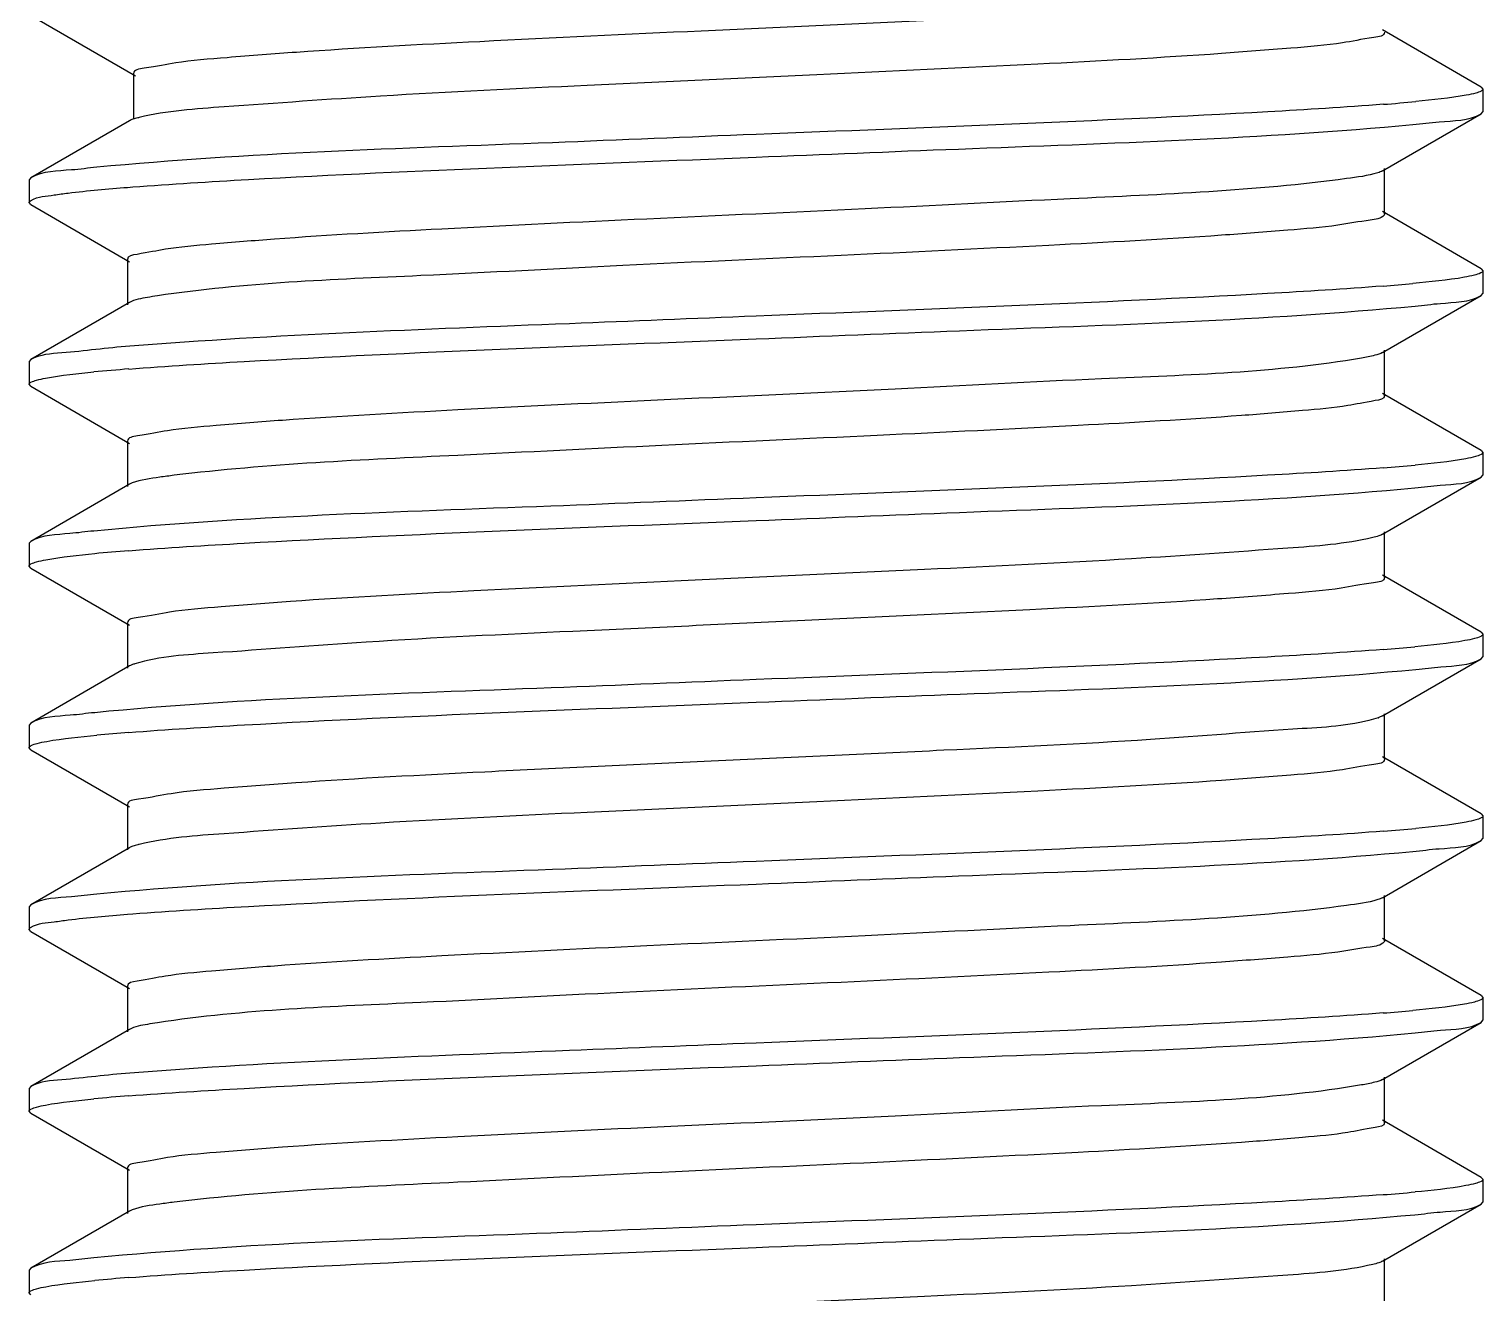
# Model space of a CAD drawing. Extents: x -1396510 to 1250330, y -1892470 to 1623980.
# Drawn here: x -1171017.1 to -1170940.9, y -61008.2 to -60942 of the extents above; entities that cross this region are included whole.
import ezdxf

# ---------------------------------------------------------------- set-up
doc = ezdxf.new("R2010")
doc.units = 0
doc.header["$LTSCALE"] = 1000
doc.header["$MEASUREMENT"] = 0

msp = doc.modelspace()

# ---------------------------------------------------------------- linework, layer by layer
at = {"linetype": 'Continuous'}
for p, q in [((-1171016.659, -60941.473), (-1171011.492, -60944.465)), ((-1170941.001, -60945.045), (-1170946.167, -60942.054)), ((-1171011.596, -60944.344), (-1171011.596, -60946.724)), ((-1170941.001, -60945.045), (-1170940.911, -60945.149)), ((-1170940.911, -60945.149), (-1170940.911, -60946.339)), ((-1170946.167, -60949.435), (-1170941.001, -60946.443)), ((-1170941.001, -60946.443), (-1170940.911, -60946.34)), ((-1171011.81, -60946.814), (-1171016.976, -60949.805)), ((-1170946.063, -60951.694), (-1170946.063, -60949.314)), ((-1171016.976, -60949.805), (-1171017.066, -60949.909)), ((-1171017.066, -60949.909), (-1171017.066, -60951.099)), ((-1171011.908, -60950.301), (-1171011.639, -60950.28)), ((-1171016.976, -60951.203), (-1171017.066, -60951.099)), ((-1171016.976, -60951.203), (-1171011.81, -60954.194)), ((-1170941.001, -60954.564), (-1170946.167, -60951.573)), ((-1171011.914, -60954.074), (-1171011.914, -60956.454)), ((-1170941.001, -60954.564), (-1170940.911, -60954.669)), ((-1170940.911, -60954.669), (-1170940.911, -60955.859)), ((-1171011.81, -60956.333), (-1171016.976, -60959.324)), ((-1170946.167, -60958.954), (-1170941.001, -60955.963)), ((-1170941.001, -60955.963), (-1170940.911, -60955.858)), ((-1171016.976, -60959.324), (-1171017.066, -60959.428)), ((-1171017.066, -60959.428), (-1171017.066, -60960.618)), ((-1170946.063, -60961.213), (-1170946.063, -60958.833)), ((-1171016.976, -60960.723), (-1171017.066, -60960.618)), ((-1171016.976, -60960.723), (-1171011.81, -60963.714)), ((-1170941.001, -60964.084), (-1170946.167, -60961.093)), ((-1171011.914, -60963.593), (-1171011.914, -60965.973)), ((-1170941.001, -60964.084), (-1170940.911, -60964.188)), ((-1170940.911, -60964.188), (-1170940.911, -60965.378)), ((-1170946.167, -60968.473), (-1170941.001, -60965.482)), ((-1170941.001, -60965.482), (-1170940.911, -60965.379)), ((-1171011.81, -60965.853), (-1171016.976, -60968.844)), ((-1171011.665, -60965.787), (-1171011.81, -60965.853)), ((-1170946.063, -60970.733), (-1170946.063, -60968.353)), ((-1171016.976, -60968.844), (-1171017.066, -60968.948)), ((-1171017.066, -60968.948), (-1171017.066, -60970.138)), ((-1171016.976, -60970.242), (-1171017.066, -60970.138)), ((-1171016.976, -60970.242), (-1171011.81, -60973.233)), ((-1170941.001, -60973.603), (-1170946.167, -60970.612)), ((-1171011.914, -60973.113), (-1171011.914, -60975.493)), ((-1170941.001, -60973.603), (-1170940.911, -60973.708)), ((-1170940.911, -60973.708), (-1170940.911, -60974.898)), ((-1171011.81, -60975.372), (-1171016.976, -60978.363)), ((-1170946.167, -60977.993), (-1170941.001, -60975.002)), ((-1170941.001, -60975.002), (-1170940.911, -60974.897)), ((-1171016.976, -60978.363), (-1171017.066, -60978.467)), ((-1171017.066, -60978.467), (-1171017.066, -60979.657)), ((-1170946.167, -60977.993), (-1170946.356, -60978.075)), ((-1170946.063, -60980.252), (-1170946.063, -60977.872)), ((-1171016.976, -60979.762), (-1171017.066, -60979.657)), ((-1171016.976, -60979.762), (-1171011.81, -60982.753)), ((-1170941.001, -60983.123), (-1170946.167, -60980.132)), ((-1171011.914, -60982.632), (-1171011.914, -60985.012)), ((-1170941.001, -60983.123), (-1170940.911, -60983.226)), ((-1170940.911, -60983.227), (-1170940.911, -60984.417)), ((-1170946.167, -60987.512), (-1170941.001, -60984.521)), ((-1170941.001, -60984.521), (-1170940.911, -60984.417)), ((-1171011.81, -60984.891), (-1171016.976, -60987.883)), ((-1170946.063, -60989.772), (-1170946.063, -60987.392)), ((-1171016.976, -60987.883), (-1171017.066, -60987.987)), ((-1171017.066, -60987.987), (-1171017.066, -60989.177)), ((-1171011.908, -60988.379), (-1171011.639, -60988.358)), ((-1171016.976, -60989.281), (-1171017.066, -60989.177)), ((-1171016.976, -60989.281), (-1171011.81, -60992.272)), ((-1170941.001, -60992.642), (-1170946.167, -60989.651)), ((-1171011.914, -60992.152), (-1171011.914, -60994.531)), ((-1170941.001, -60992.642), (-1170940.911, -60992.747)), ((-1170940.911, -60992.747), (-1170940.911, -60993.936)), ((-1171011.81, -60994.411), (-1171016.976, -60997.402)), ((-1170946.167, -60997.032), (-1170941.001, -60994.041)), ((-1170941.001, -60994.041), (-1170940.911, -60993.936)), ((-1171016.976, -60997.402), (-1171017.066, -60997.506)), ((-1171017.066, -60997.506), (-1171017.066, -60998.696)), ((-1170946.063, -60999.291), (-1170946.063, -60996.911)), ((-1171016.976, -60998.8), (-1171017.066, -60998.696)), ((-1171016.976, -60998.8), (-1171011.81, -61001.792)), ((-1170941.001, -61002.162), (-1170946.167, -60999.171)), ((-1171011.914, -61001.671), (-1171011.914, -61004.051)), ((-1170941.001, -61002.162), (-1170940.911, -61002.265)), ((-1170940.911, -61002.266), (-1170940.911, -61003.456)), ((-1170946.167, -61006.551), (-1170941.001, -61003.56)), ((-1170941.001, -61003.56), (-1170940.911, -61003.457)), ((-1171011.81, -61003.93), (-1171016.976, -61006.921)), ((-1171011.665, -61003.865), (-1171011.81, -61003.93)), ((-1170946.063, -61008.811), (-1170946.063, -61006.431)), ((-1171016.976, -61006.921), (-1171017.066, -61007.026)), ((-1171017.066, -61007.026), (-1171017.066, -61008.216)), ((-1171016.976, -61008.32), (-1171017.066, -61008.216))]:
    msp.add_line(p, q, dxfattribs=at)
for centre, radius, start, end in [((-1170954.423, -60839.479), 106.795, 274.45625, 275.37587), ((-1171010.109, -60951.613), 5.112, 103.46037, 104.33038), ((-1170954.74, -60845.219), 110.588, 274.45932, 275.27313), ((-1171003.75, -61063.944), 104.443, 94.4466, 95.44876), ((-1170954.522, -60857.333), 107.984, 274.45712, 275.34294), ((-1171003.686, -61074.232), 105.213, 94.4523, 95.42241), ((-1170954.543, -60866.604), 108.233, 274.45712, 275.33723), ((-1170947.074, -60975.995), 2.2, 287.90926, 289.04399), ((-1171003.475, -61086.261), 107.732, 94.45668, 95.34996), ((-1170954.423, -60877.557), 106.795, 274.45625, 275.37587), ((-1171010.109, -60989.691), 5.112, 103.46037, 104.33038), ((-1170954.74, -60883.297), 110.588, 274.45932, 275.27313), ((-1171003.75, -61102.022), 104.443, 94.4466, 95.44876), ((-1170954.522, -60895.411), 107.984, 274.45712, 275.34294), ((-1171003.686, -61112.309), 105.213, 94.4523, 95.42241)]:
    msp.add_arc(centre, radius, start, end, dxfattribs=at)
for points, knots in [([(-1170946.363, -60939.878), (-1170947.818, -60940.226), (-1170952.067, -60940.522), (-1170959.879, -60941.088), (-1170970.236, -60941.573), (-1170981.722, -60942.102), (-1170992.769, -60942.626), (-1171001.113, -60943.065), (-1171006.33, -60943.478), (-1171009.166, -60943.703), (-1171010.503, -60944.005), (-1171011.596, -60944.137), (-1171011.596, -60944.344)], [0, 0, 0, 0, 0.068576, 0.194029, 0.359725, 0.543506, 0.720761, 0.867753, 0.923531, 0.964877, 0.99049, 1, 1, 1, 1]), ([(-1170946.064, -60942.174), (-1170946.063, -60942.382), (-1170947.157, -60942.513), (-1170948.494, -60942.816), (-1170951.331, -60943.041), (-1170956.549, -60943.454), (-1170964.895, -60943.893), (-1170975.945, -60944.417), (-1170987.432, -60944.946), (-1170997.789, -60945.431), (-1171005.599, -60945.997), (-1171009.845, -60946.293), (-1171011.299, -60946.641)], [0, 0, 0, 0, 0.009517, 0.035128, 0.076492, 0.132277, 0.279305, 0.456588, 0.640385, 0.806077, 0.931494, 1, 1, 1, 1]), ([(-1170941.29, -60945.363), (-1170941.451, -60945.409), (-1170942.485, -60945.621), (-1170943.536, -60945.721), (-1170944.418, -60945.805)], [0, 0, 0, 0, 0.159053, 1, 1, 1, 1]), ([(-1170940.911, -60945.149), (-1170940.911, -60945.196), (-1170941.062, -60945.301), (-1170941.192, -60945.336), (-1170941.29, -60945.363)], [0, 0, 0, 0, 0.319254, 1, 1, 1, 1]), ([(-1170946.125, -60945.951), (-1170948.143, -60946.11), (-1170959.091, -60946.773), (-1170970.052, -60947.174), (-1170978.988, -60947.529)], [0, 0, 0, 0, 0.184509, 1, 1, 1, 1]), ([(-1170944.576, -60947.009), (-1170944.119, -60946.967), (-1170942.94, -60946.802), (-1170941.649, -60946.819), (-1170941.001, -60946.443)], [0, 0, 0, 0, 0.380051, 1, 1, 1, 1]), ([(-1171011.374, -60946.66), (-1171011.462, -60946.682), (-1171011.61, -60946.724), (-1171011.754, -60946.782), (-1171011.809, -60946.814)], [0, 0, 0, 0, 0.585672, 1, 1, 1, 1]), ([(-1170978.988, -60948.719), (-1170975.455, -60948.578), (-1170963.982, -60948.091), (-1170952.491, -60947.745), (-1170944.576, -60947.009)], [0, 0, 0, 0, 0.307895, 1, 1, 1, 1]), ([(-1170978.988, -60947.529), (-1170982.544, -60947.671), (-1170994.057, -60948.162), (-1171005.589, -60948.501), (-1171013.52, -60949.25)], [0, 0, 0, 0, 0.308784, 1, 1, 1, 1]), ([(-1171011.639, -60950.28), (-1171009.618, -60950.124), (-1170998.74, -60949.471), (-1170987.851, -60949.072), (-1170978.988, -60948.719)], [0, 0, 0, 0, 0.186017, 1, 1, 1, 1]), ([(-1171013.52, -60949.25), (-1171013.961, -60949.292), (-1171015.102, -60949.452), (-1171016.349, -60949.441), (-1171016.976, -60949.805)], [0, 0, 0, 0, 0.379378, 1, 1, 1, 1]), ([(-1170946.167, -60949.435), (-1170946.246, -60949.48), (-1170946.859, -60949.692), (-1170947.501, -60949.769), (-1170948.049, -60949.843)], [0, 0, 0, 0, 0.140461, 1, 1, 1, 1]), ([(-1171015.754, -60950.7), (-1171015.511, -60950.663), (-1171014.233, -60950.493), (-1171012.947, -60950.383), (-1171011.908, -60950.301)], [0, 0, 0, 0, 0.190958, 1, 1, 1, 1]), ([(-1170948.049, -60949.843), (-1170952.844, -60950.488), (-1170961.281, -60950.814), (-1170973.497, -60951.457), (-1170984.483, -60951.939), (-1170994.774, -60952.442), (-1171002.431, -60952.862), (-1171007.172, -60953.25), (-1171009.725, -60953.471), (-1171010.939, -60953.745), (-1171011.914, -60953.885), (-1171011.914, -60954.074)], [0, 0, 0, 0, 0.226556, 0.394464, 0.573122, 0.741029, 0.877994, 0.929534, 0.967621, 0.99116, 1, 1, 1, 1]), ([(-1171017.066, -60951.099), (-1171017.066, -60951.056), (-1171016.621, -60950.736), (-1171016.171, -60950.764), (-1171015.754, -60950.7)], [0, 0, 0, 0, 0.092798, 1, 1, 1, 1]), ([(-1170946.088, -60951.753), (-1170946.253, -60951.949), (-1170947.177, -60952.052), (-1170948.779, -60952.359), (-1170951.427, -60952.57), (-1170956.447, -60952.962), (-1170964.264, -60953.379), (-1170974.709, -60953.886), (-1170985.682, -60954.363), (-1170997.614, -60955.016), (-1171005.78, -60955.295), (-1171010.341, -60955.984)], [0, 0, 0, 0, 0.011937, 0.038615, 0.07957, 0.133598, 0.274096, 0.443272, 0.620779, 0.785256, 1, 1, 1, 1]), ([(-1170946.063, -60951.694), (-1170946.063, -60951.704), (-1170946.068, -60951.726), (-1170946.08, -60951.744), (-1170946.088, -60951.753)], [0, 0, 0, 0, 0.463467, 1, 1, 1, 1]), ([(-1170941.358, -60954.901), (-1170941.529, -60954.946), (-1170942.594, -60955.153), (-1170943.674, -60955.255), (-1170944.576, -60955.339)], [0, 0, 0, 0, 0.163149, 1, 1, 1, 1]), ([(-1170940.911, -60954.669), (-1170940.912, -60954.723), (-1170941.096, -60954.834), (-1170941.244, -60954.872), (-1170941.358, -60954.901)], [0, 0, 0, 0, 0.312916, 1, 1, 1, 1]), ([(-1170946.141, -60955.472), (-1170948.159, -60955.631), (-1170959.102, -60956.293), (-1170970.057, -60956.693), (-1170978.988, -60957.049)], [0, 0, 0, 0, 0.184619, 1, 1, 1, 1]), ([(-1171010.341, -60955.984), (-1171010.517, -60956.01), (-1171011.009, -60956.099), (-1171011.527, -60956.171), (-1171011.809, -60956.333)], [0, 0, 0, 0, 0.353551, 1, 1, 1, 1]), ([(-1170944.467, -60956.519), (-1170944.025, -60956.477), (-1170942.881, -60956.316), (-1170941.63, -60956.328), (-1170941.001, -60955.963)], [0, 0, 0, 0, 0.379419, 1, 1, 1, 1]), ([(-1170978.988, -60957.049), (-1170982.246, -60957.178), (-1170993.185, -60957.63), (-1171004.132, -60958.021), (-1171011.796, -60958.622)], [0, 0, 0, 0, 0.297814, 1, 1, 1, 1]), ([(-1170978.988, -60958.239), (-1170975.434, -60958.097), (-1170963.925, -60957.607), (-1170952.397, -60957.266), (-1170944.467, -60956.519)], [0, 0, 0, 0, 0.308711, 1, 1, 1, 1]), ([(-1171011.796, -60958.622), (-1171012.986, -60958.715), (-1171014.675, -60958.951), (-1171016.497, -60959.049), (-1171016.975, -60959.324)], [0, 0, 0, 0, 0.683777, 1, 1, 1, 1]), ([(-1171011.848, -60959.816), (-1171009.831, -60959.657), (-1170998.883, -60958.995), (-1170987.924, -60958.594), (-1170978.988, -60958.239)], [0, 0, 0, 0, 0.184504, 1, 1, 1, 1]), ([(-1170947.269, -60959.245), (-1170951.76, -60960.015), (-1170959.961, -60960.228), (-1170972.009, -60960.918), (-1170983.262, -60961.399), (-1170993.935, -60961.92), (-1171001.936, -60962.348), (-1171006.912, -60962.748), (-1171009.606, -60962.971), (-1171010.88, -60963.259), (-1171011.914, -60963.395), (-1171011.913, -60963.593)], [0, 0, 0, 0, 0.210773, 0.377666, 0.558838, 0.731273, 0.873076, 0.926648, 0.966309, 0.990838, 1, 1, 1, 1]), ([(-1170946.168, -60958.954), (-1170946.291, -60959.025), (-1170946.663, -60959.13), (-1170947.034, -60959.205), (-1170947.269, -60959.245)], [0, 0, 0, 0, 0.374139, 1, 1, 1, 1]), ([(-1171016.678, -60960.402), (-1171016.521, -60960.358), (-1171015.526, -60960.153), (-1171014.515, -60960.055), (-1171013.667, -60959.973)], [0, 0, 0, 0, 0.160861, 1, 1, 1, 1]), ([(-1171017.066, -60960.618), (-1171017.066, -60960.57), (-1171016.91, -60960.465), (-1171016.778, -60960.43), (-1171016.678, -60960.402)], [0, 0, 0, 0, 0.319044, 1, 1, 1, 1]), ([(-1170946.063, -60961.213), (-1170946.064, -60961.397), (-1170947.008, -60961.541), (-1170948.194, -60961.806), (-1170950.677, -60962.026), (-1170955.302, -60962.408), (-1170962.788, -60962.823), (-1170972.885, -60963.32), (-1170983.729, -60963.799), (-1170996.002, -60964.427), (-1171004.541, -60964.786), (-1171009.468, -60965.385)], [0, 0, 0, 0, 0.008683, 0.031763, 0.069103, 0.119686, 0.254361, 0.420111, 0.597552, 0.765912, 1, 1, 1, 1]), ([(-1170941.301, -60964.405), (-1170941.464, -60964.451), (-1170942.511, -60964.664), (-1170943.575, -60964.764), (-1170944.467, -60964.848)], [0, 0, 0, 0, 0.159502, 1, 1, 1, 1]), ([(-1170940.911, -60964.188), (-1170940.911, -60964.236), (-1170941.067, -60964.342), (-1170941.2, -60964.377), (-1170941.301, -60964.405)], [0, 0, 0, 0, 0.318137, 1, 1, 1, 1]), ([(-1171009.468, -60965.385), (-1171009.721, -60965.416), (-1171010.456, -60965.519), (-1171011.205, -60965.615), (-1171011.665, -60965.787)], [0, 0, 0, 0, 0.341642, 1, 1, 1, 1]), ([(-1170946.131, -60964.991), (-1170948.148, -60965.15), (-1170959.095, -60965.812), (-1170970.053, -60966.213), (-1170978.988, -60966.568)], [0, 0, 0, 0, 0.184538, 1, 1, 1, 1]), ([(-1170944.475, -60966.039), (-1170944.032, -60965.997), (-1170942.885, -60965.836), (-1170941.631, -60965.848), (-1170941.001, -60965.482)], [0, 0, 0, 0, 0.379512, 1, 1, 1, 1]), ([(-1170978.988, -60967.758), (-1170975.436, -60967.617), (-1170963.93, -60967.126), (-1170952.404, -60966.786), (-1170944.475, -60966.039)], [0, 0, 0, 0, 0.308641, 1, 1, 1, 1]), ([(-1170978.988, -60966.568), (-1170982.573, -60966.711), (-1170994.134, -60967.206), (-1171005.717, -60967.537), (-1171013.667, -60968.303)], [0, 0, 0, 0, 0.309919, 1, 1, 1, 1]), ([(-1171011.853, -60969.336), (-1171009.836, -60969.177), (-1170998.887, -60968.514), (-1170987.926, -60968.114), (-1170978.988, -60967.758)], [0, 0, 0, 0, 0.184493, 1, 1, 1, 1]), ([(-1171013.667, -60968.303), (-1171014.089, -60968.343), (-1171015.181, -60968.498), (-1171016.374, -60968.495), (-1171016.976, -60968.844)], [0, 0, 0, 0, 0.378482, 1, 1, 1, 1]), ([(-1170946.68, -60968.647), (-1170948.136, -60968.994), (-1170952.384, -60969.291), (-1170960.196, -60969.856), (-1170970.554, -60970.341), (-1170982.039, -60970.871), (-1170993.087, -60971.395), (-1171001.431, -60971.834), (-1171006.647, -60972.246), (-1171009.483, -60972.471), (-1171010.821, -60972.774), (-1171011.913, -60972.905), (-1171011.913, -60973.113)], [0, 0, 0, 0, 0.068576, 0.194029, 0.359725, 0.543506, 0.720761, 0.867753, 0.923531, 0.964877, 0.99049, 1, 1, 1, 1]), ([(-1170946.168, -60968.473), (-1170946.231, -60968.51), (-1170946.402, -60968.575), (-1170946.576, -60968.622), (-1170946.68, -60968.647)], [0, 0, 0, 0, 0.406881, 1, 1, 1, 1]), ([(-1171017.066, -60970.138), (-1171017.066, -60970.089), (-1171016.909, -60969.984), (-1171016.776, -60969.949), (-1171016.676, -60969.921)], [0, 0, 0, 0, 0.318595, 1, 1, 1, 1]), ([(-1171016.676, -60969.921), (-1171016.517, -60969.876), (-1171015.51, -60969.67), (-1171014.486, -60969.571), (-1171013.629, -60969.489)], [0, 0, 0, 0, 0.160696, 1, 1, 1, 1]), ([(-1170946.064, -60970.733), (-1170946.065, -60970.945), (-1170947.186, -60971.073), (-1170948.557, -60971.384), (-1170951.464, -60971.61), (-1170956.802, -60972.028), (-1170965.317, -60972.472), (-1170976.549, -60973.001), (-1170988.142, -60973.543), (-1170998.489, -60974.012), (-1171006.103, -60974.625), (-1171010.197, -60974.864), (-1171011.518, -60975.257)], [0, 0, 0, 0, 0.009703, 0.035887, 0.07813, 0.135078, 0.284815, 0.464601, 0.649729, 0.81476, 0.937049, 1, 1, 1, 1]), ([(-1170941.349, -60973.938), (-1170941.515, -60973.981), (-1170942.549, -60974.186), (-1170943.599, -60974.286), (-1170944.475, -60974.368)], [0, 0, 0, 0, 0.163341, 1, 1, 1, 1]), ([(-1170940.911, -60973.708), (-1170940.912, -60973.761), (-1170941.091, -60973.871), (-1170941.237, -60973.908), (-1170941.349, -60973.938)], [0, 0, 0, 0, 0.314295, 1, 1, 1, 1]), ([(-1170946.132, -60974.51), (-1170948.149, -60974.669), (-1170959.095, -60975.331), (-1170970.054, -60975.732), (-1170978.988, -60976.087)], [0, 0, 0, 0, 0.184553, 1, 1, 1, 1]), ([(-1171011.518, -60975.257), (-1171011.575, -60975.274), (-1171011.674, -60975.307), (-1171011.77, -60975.349), (-1171011.809, -60975.372)], [0, 0, 0, 0, 0.569522, 1, 1, 1, 1]), ([(-1170944.418, -60975.553), (-1170943.982, -60975.512), (-1170942.854, -60975.353), (-1170941.621, -60975.362), (-1170941.001, -60975.002)], [0, 0, 0, 0, 0.379133, 1, 1, 1, 1]), ([(-1170978.988, -60976.087), (-1170982.565, -60976.23), (-1170994.113, -60976.724), (-1171005.683, -60977.057), (-1171013.629, -60977.819)], [0, 0, 0, 0, 0.309586, 1, 1, 1, 1]), ([(-1170978.988, -60977.277), (-1170975.425, -60977.136), (-1170963.9, -60976.644), (-1170952.354, -60976.306), (-1170944.418, -60975.553)], [0, 0, 0, 0, 0.309073, 1, 1, 1, 1]), ([(-1171011.847, -60978.855), (-1171009.829, -60978.696), (-1170998.882, -60978.034), (-1170987.923, -60977.633), (-1170978.988, -60977.277)], [0, 0, 0, 0, 0.184541, 1, 1, 1, 1]), ([(-1171013.629, -60977.819), (-1171014.055, -60977.86), (-1171015.16, -60978.016), (-1171016.368, -60978.01), (-1171016.976, -60978.363)], [0, 0, 0, 0, 0.378727, 1, 1, 1, 1]), ([(-1170946.397, -60978.088), (-1170947.671, -60978.501), (-1170951.718, -60978.713), (-1170959.261, -60979.348), (-1170969.604, -60979.808), (-1170981.23, -60980.356), (-1170992.52, -60980.886), (-1171001.091, -60981.331), (-1171006.468, -60981.752), (-1171009.399, -60981.977), (-1171010.781, -60982.291), (-1171011.912, -60982.418), (-1171011.913, -60982.632)], [0, 0, 0, 0, 0.061098, 0.182334, 0.347135, 0.532706, 0.713328, 0.863975, 0.921317, 0.963856, 0.990226, 1, 1, 1, 1]), ([(-1171016.644, -60979.431), (-1171016.479, -60979.387), (-1171015.446, -60979.181), (-1171014.398, -60979.081), (-1171013.52, -60978.998)], [0, 0, 0, 0, 0.16229, 1, 1, 1, 1]), ([(-1171017.066, -60979.657), (-1171017.066, -60979.606), (-1171016.893, -60979.497), (-1171016.752, -60979.46), (-1171016.644, -60979.431)], [0, 0, 0, 0, 0.315177, 1, 1, 1, 1]), ([(-1170946.064, -60980.252), (-1170946.063, -60980.46), (-1170947.157, -60980.591), (-1170948.494, -60980.894), (-1170951.331, -60981.119), (-1170956.549, -60981.531), (-1170964.895, -60981.97), (-1170975.945, -60982.495), (-1170987.432, -60983.024), (-1170997.789, -60983.509), (-1171005.599, -60984.075), (-1171009.845, -60984.371), (-1171011.299, -60984.719)], [0, 0, 0, 0, 0.009517, 0.035128, 0.076492, 0.132277, 0.279305, 0.456588, 0.640385, 0.806077, 0.931494, 1, 1, 1, 1]), ([(-1170941.29, -60983.441), (-1170941.451, -60983.487), (-1170942.485, -60983.699), (-1170943.536, -60983.799), (-1170944.418, -60983.882)], [0, 0, 0, 0, 0.159053, 1, 1, 1, 1]), ([(-1170940.911, -60983.226), (-1170940.911, -60983.274), (-1170941.062, -60983.379), (-1170941.192, -60983.414), (-1170941.29, -60983.441)], [0, 0, 0, 0, 0.319254, 1, 1, 1, 1]), ([(-1170946.125, -60984.029), (-1170948.143, -60984.188), (-1170959.091, -60984.851), (-1170970.052, -60985.251), (-1170978.988, -60985.607)], [0, 0, 0, 0, 0.184509, 1, 1, 1, 1]), ([(-1170944.576, -60985.087), (-1170944.119, -60985.045), (-1170942.94, -60984.88), (-1170941.649, -60984.897), (-1170941.001, -60984.521)], [0, 0, 0, 0, 0.380051, 1, 1, 1, 1]), ([(-1171011.374, -60984.737), (-1171011.462, -60984.76), (-1171011.61, -60984.802), (-1171011.754, -60984.86), (-1171011.809, -60984.891)], [0, 0, 0, 0, 0.585672, 1, 1, 1, 1]), ([(-1170978.988, -60986.797), (-1170975.455, -60986.656), (-1170963.982, -60986.169), (-1170952.491, -60985.823), (-1170944.576, -60985.087)], [0, 0, 0, 0, 0.307895, 1, 1, 1, 1]), ([(-1170978.988, -60985.607), (-1170982.544, -60985.748), (-1170994.057, -60986.239), (-1171005.589, -60986.579), (-1171013.52, -60987.328)], [0, 0, 0, 0, 0.308784, 1, 1, 1, 1]), ([(-1171011.639, -60988.358), (-1171009.618, -60988.202), (-1170998.74, -60987.549), (-1170987.851, -60987.149), (-1170978.988, -60986.797)], [0, 0, 0, 0, 0.186017, 1, 1, 1, 1]), ([(-1171013.52, -60987.328), (-1171013.961, -60987.369), (-1171015.102, -60987.53), (-1171016.349, -60987.519), (-1171016.976, -60987.883)], [0, 0, 0, 0, 0.379378, 1, 1, 1, 1]), ([(-1170946.167, -60987.512), (-1170946.246, -60987.558), (-1170946.859, -60987.77), (-1170947.501, -60987.847), (-1170948.049, -60987.921)], [0, 0, 0, 0, 0.140461, 1, 1, 1, 1]), ([(-1171015.754, -60988.778), (-1171015.511, -60988.741), (-1171014.233, -60988.571), (-1171012.947, -60988.461), (-1171011.908, -60988.379)], [0, 0, 0, 0, 0.190958, 1, 1, 1, 1]), ([(-1170948.049, -60987.921), (-1170952.844, -60988.566), (-1170961.281, -60988.891), (-1170973.497, -60989.534), (-1170984.483, -60990.016), (-1170994.774, -60990.52), (-1171002.431, -60990.94), (-1171007.172, -60991.328), (-1171009.725, -60991.549), (-1171010.939, -60991.823), (-1171011.914, -60991.963), (-1171011.914, -60992.152)], [0, 0, 0, 0, 0.226556, 0.394464, 0.573122, 0.741029, 0.877994, 0.929534, 0.967621, 0.99116, 1, 1, 1, 1]), ([(-1171017.066, -60989.177), (-1171017.066, -60989.134), (-1171016.621, -60988.814), (-1171016.171, -60988.842), (-1171015.754, -60988.778)], [0, 0, 0, 0, 0.092798, 1, 1, 1, 1]), ([(-1170946.088, -60989.83), (-1170946.253, -60990.027), (-1170947.177, -60990.13), (-1170948.779, -60990.437), (-1170951.427, -60990.648), (-1170956.447, -60991.04), (-1170964.264, -60991.457), (-1170974.709, -60991.963), (-1170985.682, -60992.44), (-1170997.614, -60993.094), (-1171005.78, -60993.373), (-1171010.341, -60994.061)], [0, 0, 0, 0, 0.011937, 0.038615, 0.07957, 0.133598, 0.274096, 0.443272, 0.620779, 0.785256, 1, 1, 1, 1]), ([(-1170946.063, -60989.772), (-1170946.063, -60989.782), (-1170946.068, -60989.803), (-1170946.08, -60989.822), (-1170946.088, -60989.83)], [0, 0, 0, 0, 0.463467, 1, 1, 1, 1]), ([(-1170941.358, -60992.979), (-1170941.529, -60993.024), (-1170942.594, -60993.231), (-1170943.674, -60993.333), (-1170944.576, -60993.417)], [0, 0, 0, 0, 0.163149, 1, 1, 1, 1]), ([(-1170940.911, -60992.747), (-1170940.912, -60992.801), (-1170941.096, -60992.912), (-1170941.244, -60992.949), (-1170941.358, -60992.979)], [0, 0, 0, 0, 0.312916, 1, 1, 1, 1]), ([(-1170946.141, -60993.55), (-1170948.159, -60993.709), (-1170959.102, -60994.37), (-1170970.057, -60994.771), (-1170978.988, -60995.126)], [0, 0, 0, 0, 0.184619, 1, 1, 1, 1]), ([(-1171010.341, -60994.061), (-1171010.517, -60994.088), (-1171011.009, -60994.177), (-1171011.527, -60994.249), (-1171011.809, -60994.411)], [0, 0, 0, 0, 0.353551, 1, 1, 1, 1]), ([(-1170944.467, -60994.596), (-1170944.025, -60994.555), (-1170942.881, -60994.394), (-1170941.63, -60994.406), (-1170941.001, -60994.041)], [0, 0, 0, 0, 0.379419, 1, 1, 1, 1]), ([(-1170978.988, -60995.126), (-1170982.246, -60995.256), (-1170993.185, -60995.708), (-1171004.132, -60996.099), (-1171011.796, -60996.7)], [0, 0, 0, 0, 0.297814, 1, 1, 1, 1]), ([(-1170978.988, -60996.316), (-1170975.434, -60996.175), (-1170963.925, -60995.684), (-1170952.397, -60995.344), (-1170944.467, -60994.596)], [0, 0, 0, 0, 0.308711, 1, 1, 1, 1]), ([(-1171011.796, -60996.7), (-1171012.986, -60996.793), (-1171014.675, -60997.028), (-1171016.497, -60997.127), (-1171016.975, -60997.402)], [0, 0, 0, 0, 0.683777, 1, 1, 1, 1]), ([(-1171011.848, -60997.894), (-1171009.831, -60997.735), (-1170998.883, -60997.073), (-1170987.924, -60996.672), (-1170978.988, -60996.316)], [0, 0, 0, 0, 0.184504, 1, 1, 1, 1]), ([(-1170947.269, -60997.323), (-1170951.76, -60998.093), (-1170959.961, -60998.306), (-1170972.009, -60998.996), (-1170983.262, -60999.477), (-1170993.935, -60999.997), (-1171001.936, -61000.426), (-1171006.912, -61000.826), (-1171009.606, -61001.049), (-1171010.88, -61001.337), (-1171011.914, -61001.473), (-1171011.913, -61001.671)], [0, 0, 0, 0, 0.210773, 0.377666, 0.558838, 0.731273, 0.873076, 0.926648, 0.966309, 0.990838, 1, 1, 1, 1]), ([(-1170946.168, -60997.032), (-1170946.291, -60997.103), (-1170946.663, -60997.208), (-1170947.034, -60997.282), (-1170947.269, -60997.323)], [0, 0, 0, 0, 0.374139, 1, 1, 1, 1]), ([(-1171016.678, -60998.48), (-1171016.521, -60998.436), (-1171015.526, -60998.231), (-1171014.515, -60998.133), (-1171013.667, -60998.051)], [0, 0, 0, 0, 0.160861, 1, 1, 1, 1]), ([(-1171017.066, -60998.696), (-1171017.066, -60998.648), (-1171016.91, -60998.543), (-1171016.778, -60998.508), (-1171016.678, -60998.48)], [0, 0, 0, 0, 0.319044, 1, 1, 1, 1]), ([(-1170946.063, -60999.291), (-1170946.064, -60999.475), (-1170947.008, -60999.618), (-1170948.194, -60999.884), (-1170950.677, -61000.104), (-1170955.302, -61000.486), (-1170962.788, -61000.901), (-1170972.885, -61001.397), (-1170983.729, -61001.877), (-1170996.002, -61002.505), (-1171004.541, -61002.864), (-1171009.468, -61003.463)], [0, 0, 0, 0, 0.008683, 0.031763, 0.069103, 0.119686, 0.254361, 0.420111, 0.597552, 0.765912, 1, 1, 1, 1]), ([(-1170941.301, -61002.483), (-1170941.464, -61002.529), (-1170942.511, -61002.742), (-1170943.575, -61002.842), (-1170944.467, -61002.926)], [0, 0, 0, 0, 0.159502, 1, 1, 1, 1]), ([(-1170940.911, -61002.265), (-1170940.911, -61002.314), (-1170941.067, -61002.42), (-1170941.2, -61002.455), (-1170941.301, -61002.483)], [0, 0, 0, 0, 0.318137, 1, 1, 1, 1]), ([(-1171009.468, -61003.463), (-1171009.721, -61003.494), (-1171010.456, -61003.597), (-1171011.205, -61003.693), (-1171011.665, -61003.865)], [0, 0, 0, 0, 0.341642, 1, 1, 1, 1]), ([(-1170946.131, -61003.069), (-1170948.148, -61003.227), (-1170959.095, -61003.89), (-1170970.053, -61004.29), (-1170978.988, -61004.646)], [0, 0, 0, 0, 0.184538, 1, 1, 1, 1]), ([(-1170944.475, -61004.117), (-1170944.032, -61004.075), (-1170942.885, -61003.914), (-1170941.631, -61003.926), (-1170941.001, -61003.56)], [0, 0, 0, 0, 0.379512, 1, 1, 1, 1]), ([(-1170978.988, -61005.836), (-1170975.436, -61005.694), (-1170963.93, -61005.204), (-1170952.404, -61004.863), (-1170944.475, -61004.117)], [0, 0, 0, 0, 0.308641, 1, 1, 1, 1]), ([(-1170978.988, -61004.646), (-1170982.573, -61004.788), (-1170994.134, -61005.284), (-1171005.717, -61005.615), (-1171013.667, -61006.381)], [0, 0, 0, 0, 0.309919, 1, 1, 1, 1]), ([(-1171011.853, -61007.414), (-1171009.836, -61007.255), (-1170998.887, -61006.592), (-1170987.926, -61006.191), (-1170978.988, -61005.836)], [0, 0, 0, 0, 0.184493, 1, 1, 1, 1]), ([(-1171013.667, -61006.381), (-1171014.089, -61006.421), (-1171015.181, -61006.576), (-1171016.374, -61006.573), (-1171016.976, -61006.921)], [0, 0, 0, 0, 0.378482, 1, 1, 1, 1]), ([(-1170946.68, -61006.725), (-1170948.136, -61007.072), (-1170952.384, -61007.369), (-1170960.196, -61007.934), (-1170970.554, -61008.419), (-1170982.039, -61008.949), (-1170993.087, -61009.472), (-1171001.431, -61009.912), (-1171006.647, -61010.324), (-1171009.483, -61010.549), (-1171010.821, -61010.852), (-1171011.913, -61010.983), (-1171011.913, -61011.19)], [0, 0, 0, 0, 0.068576, 0.194029, 0.359725, 0.543506, 0.720761, 0.867753, 0.923531, 0.964877, 0.99049, 1, 1, 1, 1]), ([(-1170946.168, -61006.551), (-1170946.231, -61006.588), (-1170946.402, -61006.653), (-1170946.576, -61006.7), (-1170946.68, -61006.725)], [0, 0, 0, 0, 0.406881, 1, 1, 1, 1]), ([(-1171017.066, -61008.216), (-1171017.066, -61008.167), (-1171016.909, -61008.062), (-1171016.776, -61008.026), (-1171016.676, -61007.998)], [0, 0, 0, 0, 0.318595, 1, 1, 1, 1]), ([(-1171016.676, -61007.998), (-1171016.517, -61007.954), (-1171015.51, -61007.748), (-1171014.486, -61007.649), (-1171013.629, -61007.567)], [0, 0, 0, 0, 0.160696, 1, 1, 1, 1])]:
    msp.add_open_spline(points, degree=3, knots=knots, dxfattribs=at)

doc.saveas('drawing.dxf')
